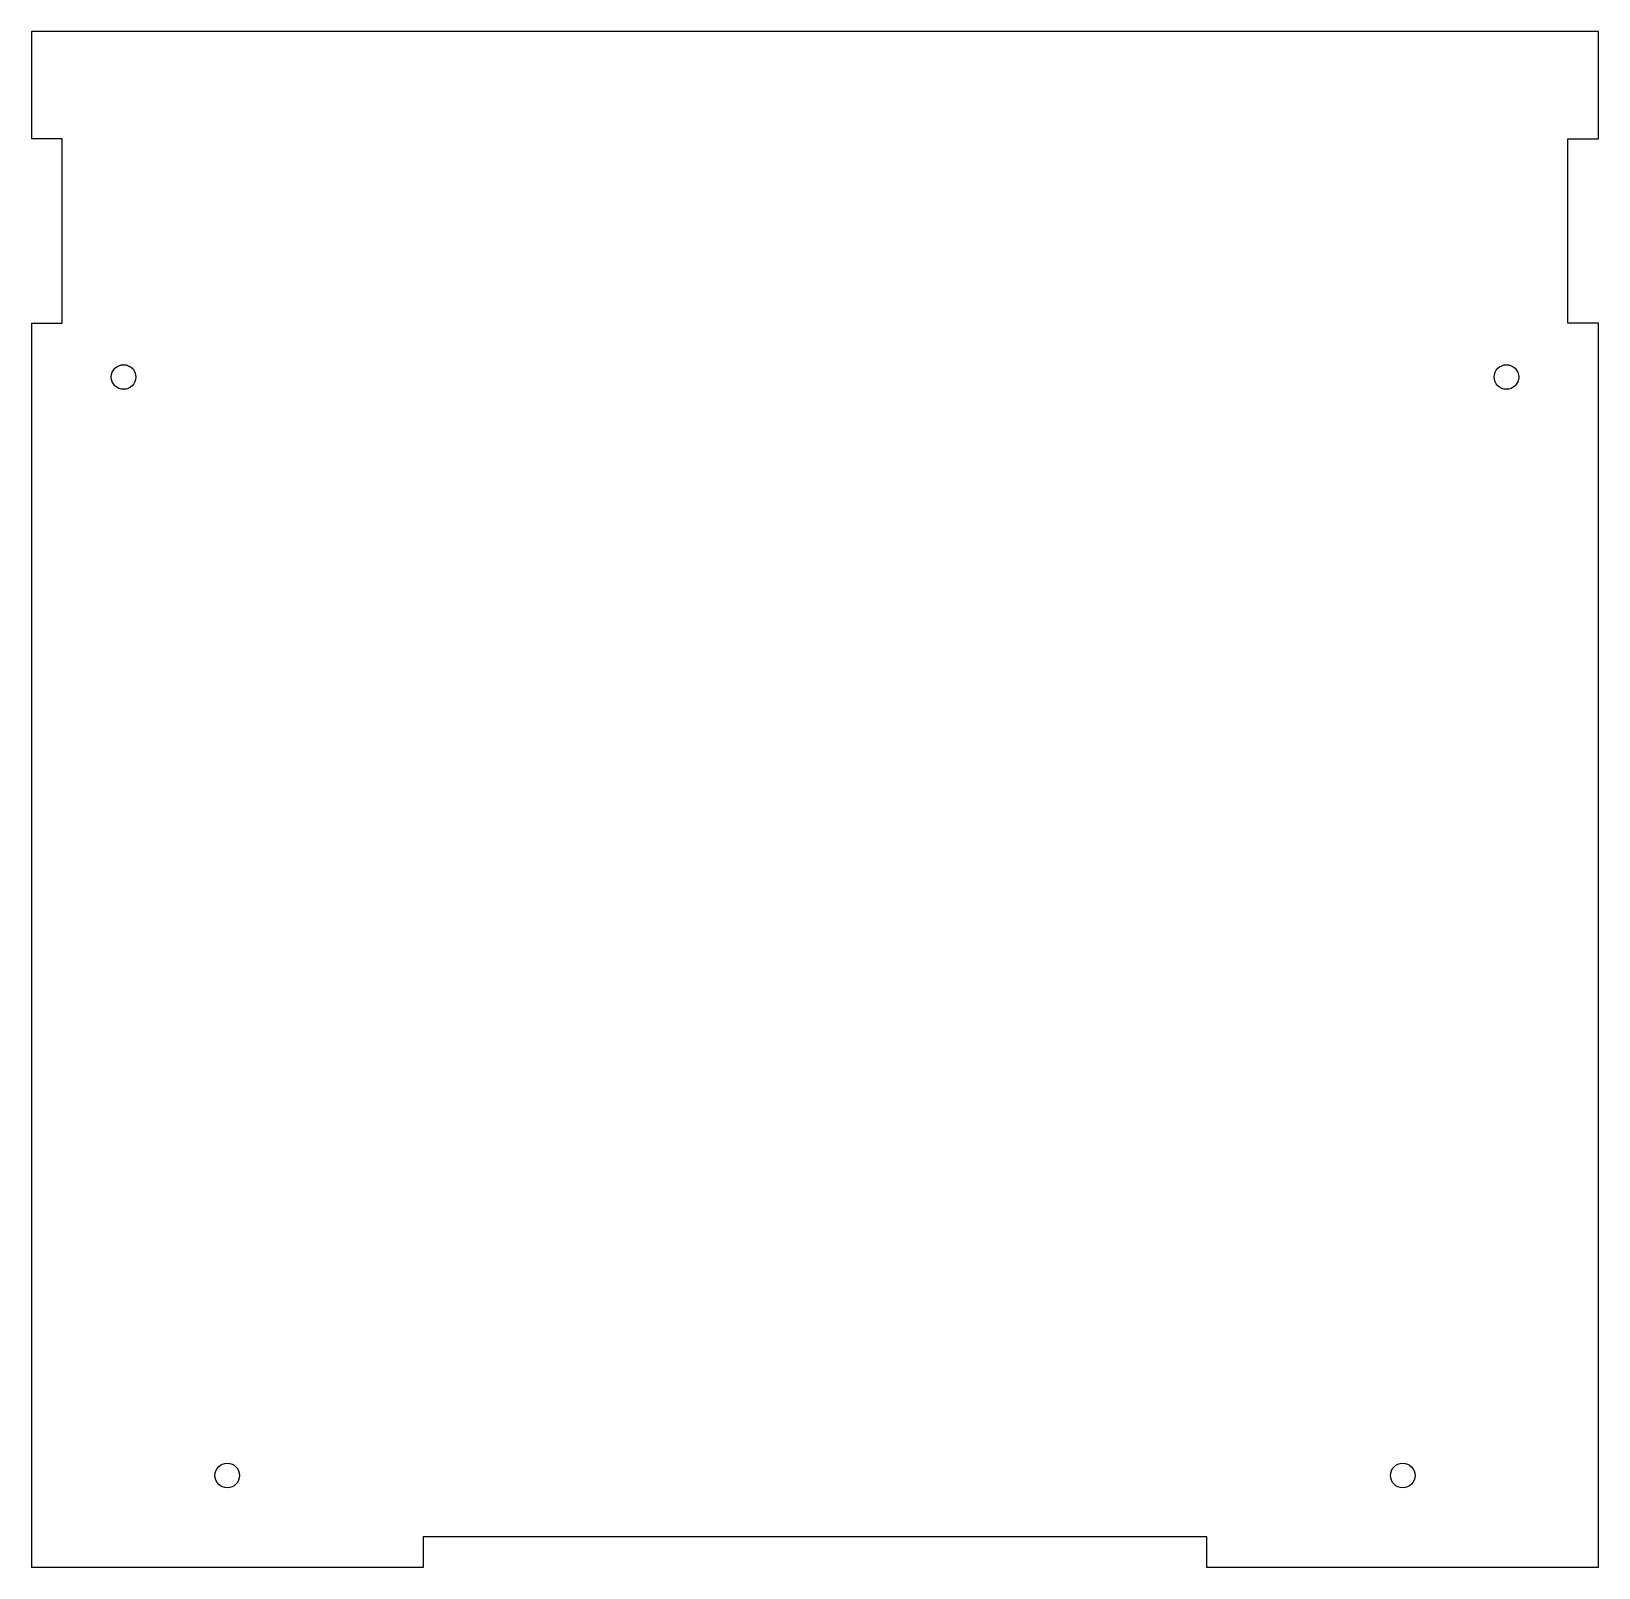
# Model space of a CAD drawing. Header units: millimetres. Extents: x 0 to 255, y -185 to 65.
import ezdxf

# ---------------------------------------------------------------- set-up
doc = ezdxf.new("R2010")
doc.units = ezdxf.units.MM

msp = doc.modelspace()

# ---------------------------------------------------------------- linework, layer by layer
at = {"color": 7, "linetype": 'Continuous', "lineweight": 25}
for p, q in [((0, 65), (0, 47.5)), ((255, 65), (0, 65)), ((255, 47.5), (255, 65)), ((5, 47.5), (0, 47.5)), ((5, 17.5), (5, 47.5)), ((250, 47.5), (255, 47.5)), ((250, 17.5), (250, 47.5)), ((0, 17.5), (0, -185)), ((0, 17.5), (5, 17.5)), ((255, 17.5), (250, 17.5)), ((255, -185), (255, 17.5)), ((191.25, -180), (63.75, -180)), ((63.75, -180), (63.75, -185)), ((191.25, -185), (191.25, -180)), ((63.75, -185), (0, -185)), ((255, -185), (191.25, -185))]:
    msp.add_line(p, q, dxfattribs=at)
for centre in [(15, 8.75), (240, 8.75), (31.875, -170), (223.125, -170)]:
    msp.add_circle(centre, 2, dxfattribs=at)

doc.saveas('drawing.dxf')
